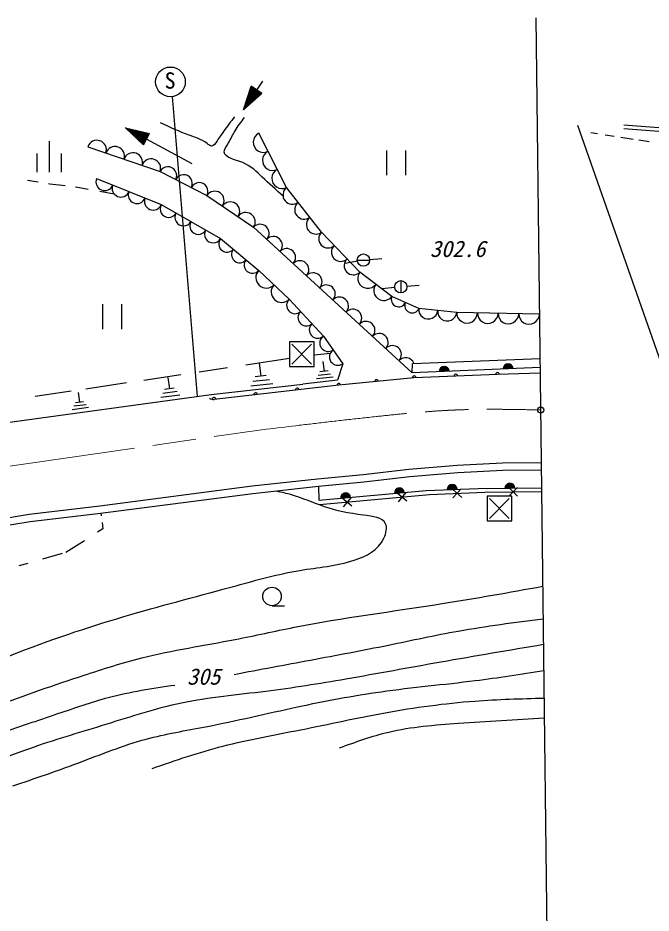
# Model space of a CAD drawing. Units: millimetres, scale not verified. Extents: x 40000 to 680000, y 20000 to 380000.
# Drawn here: x 267306 to 318508, y 263315 to 335725 of the extents above; entities that cross this region are included whole.
import ezdxf
from ezdxf.enums import TextEntityAlignment as Align

# ---------------------------------------------------------------- set-up
doc = ezdxf.new("R2010")
doc.units = ezdxf.units.MM
doc.header["$LTSCALE"] = 1000
doc.header["$PDMODE"] = 32
doc.header["$PDSIZE"] = 500
doc.linetypes.add('CHAIN', pattern=[18.5, 12, -1.5, 3.5, -1.5])
for name, color, linetype, lineweight in [('M-BGD', 7, 'Continuous', 25), ('M-BMK', 2, 'CHAIN', 13), ('M-BMK-SRVR', 3, 'Continuous', 25), ('M-STR-STRC', 7, 'Continuous', 25)]:
    doc.layers.add(name, color=color, linetype=linetype, lineweight=lineweight)
doc.layers.add('M-OTRS', color=6, linetype='Continuous')
doc.styles.add('ＭＳ ゴシック', font='')
doc.styles.get('ＭＳ ゴシック').set_extended_font_data('MS Gothic')

msp = doc.modelspace()

# ---------------------------------------------------------------- linework, layer by layer
at = {"layer": 'M-BGD'}
for p, q in [((287072, 330603), (285544, 328294)), ((285544, 328294), (286178, 330191)), ((287042, 329619), (286178, 330191)), ((285544, 328294), (287042, 329619)), ((286474, 329117), (285938, 329472)), ((286513, 329151), (285954, 329521)), ((286552, 329186), (285971, 329570)), ((286590, 329220), (285987, 329619)), ((286629, 329254), (286004, 329668)), ((286668, 329289), (286020, 329718)), ((286707, 329323), (286037, 329767)), ((286746, 329357), (286053, 329816)), ((286784, 329391), (286069, 329865)), ((286823, 329426), (286086, 329914)), ((286862, 329460), (286102, 329963)), ((286901, 329494), (286119, 330012)), ((286939, 329529), (286135, 330061)), ((286978, 329563), (286152, 330110)), ((287017, 329597), (286168, 330159)), ((285931, 328637), (285708, 328785)), ((285970, 328671), (285724, 328834)), ((286009, 328706), (285741, 328883)), ((286048, 328740), (285757, 328932)), ((286086, 328774), (285774, 328981)), ((286125, 328808), (285790, 329030)), ((286164, 328843), (285806, 329079)), ((286203, 328877), (285823, 329129)), ((286241, 328911), (285839, 329178)), ((286280, 328946), (285856, 329227)), ((286319, 328980), (285872, 329276)), ((286358, 329014), (285889, 329325)), ((286397, 329049), (285905, 329374)), ((286435, 329083), (285922, 329423)), ((285582, 328328), (285560, 328343)), ((285621, 328363), (285576, 328392)), ((285660, 328397), (285593, 328441)), ((285699, 328431), (285609, 328490)), ((285737, 328466), (285626, 328540)), ((285776, 328500), (285642, 328589)), ((285815, 328534), (285659, 328638)), ((285854, 328568), (285675, 328687)), ((285893, 328603), (285691, 328736)), ((281407, 323908), (275996, 326835)), ((275996, 326835), (277449, 325461)), ((275996, 326835), (277942, 326371)), ((276034, 326800), (276046, 326823)), ((276071, 326764), (276097, 326811)), ((276109, 326728), (276147, 326799)), ((276147, 326693), (276198, 326787)), ((276184, 326657), (276248, 326775)), ((276222, 326622), (276298, 326763)), ((276259, 326586), (276349, 326751)), ((276297, 326550), (276399, 326739)), ((276335, 326515), (276449, 326727)), ((276372, 326479), (276500, 326715)), ((276410, 326444), (276550, 326703)), ((276447, 326408), (276600, 326691)), ((276485, 326373), (276651, 326679)), ((276523, 326337), (276701, 326667)), ((276560, 326301), (276751, 326655)), ((276598, 326266), (276802, 326643)), ((276635, 326230), (276852, 326631)), ((276673, 326195), (276902, 326619)), ((276711, 326159), (276953, 326607)), ((276748, 326124), (277003, 326595)), ((276786, 326088), (277053, 326583)), ((276823, 326052), (277104, 326571)), ((326867, 325952), (316294, 326743)), ((326737, 326262), (316317, 327043)), ((276861, 326017), (277154, 326559)), ((276899, 325981), (277205, 326547)), ((276936, 325946), (277255, 326535)), ((276974, 325910), (277305, 326523)), ((277011, 325875), (277356, 326511)), ((277049, 325839), (277406, 326499)), ((277087, 325803), (277456, 326487)), ((277124, 325768), (277507, 326475)), ((277162, 325732), (277557, 326463)), ((277199, 325697), (277607, 326451)), ((277237, 325661), (277658, 326439)), ((277275, 325626), (277708, 326427)), ((277312, 325590), (277758, 326415)), ((277350, 325554), (277809, 326403)), ((277387, 325519), (277859, 326391)), ((277425, 325483), (277909, 326379)), ((277449, 325461), (277942, 326371)), ((289035, 322012), (286780, 326396)), ((314178, 326338), (313634, 326421)), ((315535, 326133), (314789, 326246)), ((317060, 325901), (316056, 326054)), ((269830, 325747), (269830, 323247)), ((272958, 325302), (278810, 323296)), ((318366, 325703), (317521, 325831)), ((268830, 324747), (268830, 323247)), ((270830, 323247), (270830, 324747)), ((297148, 323010), (297148, 325010)), ((298648, 325010), (298648, 323010)), ((278810, 323296), (282595, 321373)), ((268092, 322606), (268950, 322467)), ((269770, 322334), (269877, 322316)), ((269877, 322316), (271124, 322159)), ((273669, 322724), (278894, 320625)), ((271956, 322054), (271995, 322050)), ((271995, 322050), (272985, 321871)), ((273926, 321702), (275082, 321494)), ((291865, 318405), (289035, 322012)), ((282595, 321373), (286361, 318795)), ((278894, 320625), (283699, 317872)), ((286361, 318795), (299194, 307020)), ((294946, 315149), (291865, 318405)), ((283699, 317872), (286778, 315306)), ((294755, 316049), (293775, 315859)), ((294742, 316138), (295742, 316138)), ((295745, 316179), (296735, 316269)), ((286778, 315306), (289251, 312974)), ((297552, 313195), (294946, 315149)), ((298266, 314477), (298266, 313477)), ((297765, 313929), (296775, 313819)), ((298765, 314019), (299765, 314099)), ((289251, 312974), (292004, 309988)), ((299731, 312218), (297552, 313195)), ((274173, 310557), (274173, 312557)), ((275673, 312557), (275673, 310557)), ((302787, 311892), (299731, 312218)), ((309483, 311767), (302787, 311892)), ((292004, 309988), (293573, 307749)), ((289256, 309527), (289256, 307527)), ((291256, 309527), (289256, 309527)), ((289446, 309327), (291046, 307727)), ((291046, 309327), (289446, 307727)), ((291256, 307527), (291256, 309527)), ((291256, 308467), (292571, 308618)), ((285727, 307662), (289256, 308190)), ((286825, 307809), (286945, 306739)), ((291975, 307939), (292065, 307139)), ((293573, 307749), (293144, 306410)), ((299194, 307020), (299205, 307782)), ((299205, 307782), (309525, 308179)), ((281962, 307099), (284248, 307441)), ((289256, 307527), (291256, 307527)), ((292395, 307169), (291725, 307099)), ((309534, 307452), (299194, 307020)), ((277481, 306429), (280483, 306878)), ((279425, 306649), (279555, 305729)), ((287655, 306459), (286315, 306309)), ((287385, 306789), (286495, 306689)), ((293144, 306410), (290350, 306096)), ((292795, 306669), (291455, 306519)), ((292595, 306919), (291595, 306809)), ((299351, 306615), (293256, 306005)), ((306097, 306888), (299351, 306615)), ((309539, 306993), (306097, 306888)), ((272799, 305729), (276090, 306221)), ((279935, 305779), (279165, 305679)), ((282936, 305268), (290350, 306096)), ((293256, 306005), (283169, 304870)), ((287915, 306129), (286135, 305929)), ((260643, 302193), (282936, 305268)), ((268703, 305117), (271605, 305551)), ((272175, 305429), (272285, 304639)), ((280405, 305219), (278875, 305009)), ((280175, 305499), (279025, 305349)), ((273015, 304199), (271695, 304019)), ((272815, 304439), (271825, 304309)), ((272615, 304679), (271955, 304589)), ((295215, 298802), (298930, 299222)), ((298930, 299222), (302838, 299545)), ((302838, 299545), (306489, 299738)), ((302879, 298946), (306508, 299139)), ((306489, 299738), (309624, 299771)), ((306508, 299139), (309631, 299171)), ((286244, 297862), (291542, 298441)), ((291542, 298441), (295215, 298802)), ((295278, 298205), (298988, 298624)), ((298988, 298624), (302879, 298946)), ((273917, 296264), (286244, 297862)), ((286316, 297266), (291604, 297844)), ((291604, 297844), (295278, 298205)), ((291604, 297844), (291639, 296703)), ((300327, 297504), (304532, 297664)), ((303162, 297630), (302487, 296893)), ((304532, 297664), (309648, 297706)), ((307715, 297035), (307001, 297734)), ((307708, 297742), (307008, 297027)), ((273991, 295668), (286316, 297266)), ((291639, 296703), (300327, 297504)), ((291701, 296356), (300585, 297164)), ((294242, 296942), (293602, 296174)), ((298748, 296642), (297980, 297282)), ((298684, 297346), (298044, 296578)), ((300585, 297164), (305064, 297360)), ((303193, 296924), (302456, 297600)), ((305064, 297360), (309652, 297409)), ((305255, 297041), (305255, 295041)), ((307255, 297041), (305255, 297041)), ((307255, 295041), (307255, 297041)), ((268210, 295571), (273917, 296264)), ((294306, 296238), (293538, 296878)), ((305445, 296841), (307045, 295241)), ((307045, 296841), (305445, 295241)), ((263590, 294828), (268210, 295571)), ((268293, 294977), (273991, 295668)), ((274001, 295669), (274032, 295445)), ((263674, 294234), (268293, 294977)), ((274109, 294901), (274182, 294388)), ((305255, 295041), (307255, 295041)), ((274182, 294388), (273754, 294114)), ((272697, 293439), (271193, 292478)), ((270880, 292389), (269295, 291941)), ((268102, 291604), (267373, 291398)), ((287854, 288180), (288854, 288180))]:
    msp.add_line(p, q, dxfattribs=at)
for centre, radius in [((295242, 316138), 500), ((298266, 313977), 500), ((287854, 288930), 750)]:
    msp.add_circle(centre, radius, dxfattribs=at)
for centre, radius, start, end in [((287156, 325665), 822, 117.21611, 297.21611), ((273689, 325051), 773, 341.0856, 161.0856), ((275152, 324550), 773, 341.0856, 161.0856), ((276615, 324048), 773, 341.0856, 161.0856), ((287907, 324204), 822, 117.21611, 297.21611), ((278078, 323547), 773, 341.0856, 161.0856), ((279441, 322976), 708, 333.06451, 153.06451), ((280703, 322335), 708, 333.06451, 153.06451), ((288659, 322743), 822, 117.21611, 297.21611), ((274322, 322462), 704, 158.11044, 338.11044), ((281965, 321693), 708, 333.06451, 153.06451), ((275628, 321937), 704, 158.11044, 338.11044), ((276935, 321412), 704, 158.11044, 338.11044), ((283223, 320943), 761, 325.59734, 145.59734), ((289506, 321411), 764, 128.12207, 308.12207), ((278241, 320887), 704, 158.11044, 338.11044), ((284478, 320084), 761, 325.59734, 145.59734), ((290450, 320209), 764, 128.12207, 308.12207), ((279495, 320281), 692, 150.19525, 330.19525), ((280696, 319593), 692, 150.19525, 330.19525), ((285733, 319224), 761, 325.59734, 145.59734), ((291394, 319006), 764, 128.12207, 308.12207), ((281897, 318905), 692, 150.19525, 330.19525), ((286895, 318304), 726, 317.46434, 137.46434), ((283099, 318216), 692, 150.19525, 330.19525), ((287965, 317323), 726, 317.46434, 137.46434), ((292379, 317862), 747, 133.41515, 313.41515), ((284213, 317445), 668, 140.19443, 320.19443), ((293406, 316777), 747, 133.41515, 313.41515), ((285239, 316589), 668, 140.19443, 320.19443), ((289034, 316342), 726, 317.46434, 137.46434), ((286265, 315734), 668, 140.19443, 320.19443), ((290104, 315360), 726, 317.46434, 137.46434), ((294433, 315691), 747, 133.41515, 313.41515), ((287397, 314723), 850, 136.66834, 316.66834), ((291173, 314379), 726, 317.46434, 137.46434), ((295598, 314660), 814, 143.1301, 323.1301), ((288633, 313557), 850, 136.66834, 316.66834), ((292243, 313398), 726, 317.46434, 137.46434), ((296900, 313683), 814, 143.1301, 323.1301), ((289710, 312476), 677, 132.67218, 312.67218), ((293312, 312417), 726, 317.46434, 137.46434), ((298096, 312951), 597, 155.85446, 335.85446), ((294382, 311436), 726, 317.46434, 137.46434), ((299186, 312462), 597, 155.85446, 335.85446), ((300495, 312136), 768, 173.91766, 353.91766), ((290627, 311481), 677, 132.67218, 312.67218), ((302023, 311974), 768, 173.91766, 353.91766), ((303624, 311877), 837, 178.92924, 358.92924), ((305298, 311845), 837, 178.92924, 358.92924), ((306972, 311814), 837, 178.92924, 358.92924), ((308646, 311783), 837, 178.92924, 358.92924), ((291545, 310486), 677, 132.67218, 312.67218), ((295451, 310454), 726, 317.46434, 137.46434), ((292396, 309428), 684, 125.04058, 305.04058), ((296521, 309473), 726, 317.46434, 137.46434), ((297590, 308492), 726, 317.46434, 137.46434), ((293181, 308309), 684, 125.04058, 305.04058), ((298660, 307511), 726, 22.33774, 137.46434), ((306949, 307344), 400, 2.39179, 182.39179), ((306949, 307344), 400, 2.39179, 182.39179), ((301779, 307128), 400, 2.39179, 182.39179), ((301779, 307128), 400, 2.39179, 182.39179), ((301779, 307128), 350, 2.39179, 182.39179), ((301779, 307128), 300, 2.39179, 182.39179), ((301779, 307128), 250, 2.39179, 182.39179), ((301779, 307128), 200, 2.39179, 182.39179), ((301779, 307128), 150, 2.39179, 182.39179), ((301779, 307128), 100, 2.39179, 182.39179), ((301779, 307128), 50, 2.39179, 182.39179), ((306097, 306888), 150, 1.7599, 182.31912), ((306949, 307344), 350, 2.39179, 182.39179), ((306949, 307344), 300, 2.39179, 182.39179), ((306949, 307344), 250, 2.39179, 182.39179), ((306949, 307344), 200, 2.39179, 182.39179), ((306949, 307344), 150, 2.39179, 182.39179), ((306949, 307344), 100, 2.39179, 182.39179), ((306949, 307344), 50, 2.39179, 182.39179), ((296304, 306310), 150, 5.71059, 185.71059), ((299351, 306615), 150, 2.31912, 185.71059), ((302724, 306751), 150, 2.31912, 182.31912), ((289894, 305627), 150, 6.41879, 186.41879), ((293256, 306005), 150, 5.71059, 186.41879), ((283113, 305367), 500, 231.41879, 276.41879), ((283169, 304870), 150, 6.41879, 186.41879), ((286531, 305249), 150, 6.41879, 186.41879), ((298155, 297303), 400, 5.26584, 185.26584), ((298155, 297303), 400, 5.26584, 185.26584), ((298155, 297303), 350, 5.26584, 185.26584), ((302430, 297584), 400, 2.18164, 182.18164), ((302430, 297584), 400, 2.18164, 182.18164), ((302430, 297584), 350, 2.18164, 182.18164), ((302430, 297584), 300, 2.18164, 182.18164), ((302430, 297584), 250, 2.18164, 182.18164), ((302430, 297584), 200, 2.18164, 182.18164), ((302430, 297584), 150, 2.18164, 182.18164), ((302430, 297584), 100, 2.18164, 182.18164), ((302430, 297584), 50, 2.18164, 182.18164), ((307090, 297685), 400, 0.46834, 180.46834), ((307090, 297685), 400, 0.46834, 180.46834), ((307090, 297685), 350, 0.46834, 180.46834), ((307090, 297685), 300, 0.46834, 180.46834), ((307090, 297685), 250, 0.46834, 180.46834), ((307090, 297685), 200, 0.46834, 180.46834), ((307090, 297685), 150, 0.46834, 180.46834), ((307090, 297685), 100, 0.46834, 180.46834), ((307090, 297685), 50, 0.46834, 180.46834), ((293811, 296903), 400, 5.26584, 185.26584), ((293811, 296903), 400, 5.26584, 185.26584), ((293811, 296903), 350, 5.26584, 185.26584), ((293811, 296903), 300, 5.26584, 185.26584), ((293811, 296903), 250, 5.26584, 185.26584), ((293811, 296903), 200, 5.26584, 185.26584), ((293811, 296903), 150, 5.26584, 185.26584), ((293811, 296903), 100, 5.26584, 185.26584), ((293811, 296903), 50, 5.26584, 185.26584), ((298155, 297303), 300, 5.26584, 185.26584), ((298155, 297303), 250, 5.26584, 185.26584), ((298155, 297303), 200, 5.26584, 185.26584), ((298155, 297303), 150, 5.26584, 185.26584), ((298155, 297303), 100, 5.26584, 185.26584), ((298155, 297303), 50, 5.26584, 185.26584)]:
    msp.add_arc(centre, radius, start, end, dxfattribs=at)
for points, knots in [([(284824, 327732), (284517, 327328), (284210, 326925), (283937, 326544), (283765, 326303), (283607, 326071), (283409, 325770), (283283, 325578), (283140, 325357), (282975, 325355), (282857, 325354), (282728, 325466), (282598, 325563), (282116, 325922), (281633, 326065), (281146, 326242), (280384, 326519), (279615, 326880), (278845, 327241)], [0, 0, 0, 0, 1, 1, 1, 2, 2, 2, 3, 3, 3, 4, 4, 4, 5, 5, 5, 6, 6, 6, 6]), ([(288749, 321308), (288171, 321823), (287593, 322338), (287068, 322847), (286615, 323286), (286201, 323721), (285484, 324016), (284860, 324273), (284006, 324424), (283994, 324865), (283988, 325078), (284179, 325358), (284333, 325619), (284539, 325965), (284681, 326277), (284862, 326581), (285082, 326953), (285358, 327314), (285635, 327675)], [0, 0, 0, 0, 1, 1, 1, 2, 2, 2, 3, 3, 3, 4, 4, 4, 5, 5, 5, 6, 6, 6, 6]), ([(152511, 255945), (153685, 256737), (154860, 257528), (155960, 258418), (156793, 259091), (157583, 259820), (158433, 260463), (160459, 261997), (162827, 263048), (165179, 264065), (166657, 264705), (168129, 265330), (169636, 265866), (171374, 266485), (173157, 266984), (174948, 267454), (176824, 267947), (178708, 268408), (180622, 268713), (182710, 269046), (184833, 269194), (186940, 269262), (188743, 269321), (190535, 269321), (192366, 269194), (193217, 269135), (194076, 269048), (194839, 268713), (195351, 268488), (195820, 268151), (196350, 267957), (196701, 267829), (197078, 267763), (197449, 267751), (198749, 267710), (199976, 268335), (201227, 268782), (202892, 269377), (204600, 269657), (206309, 269949), (209163, 270436), (212024, 270955), (214895, 271392), (217611, 271805), (220337, 272144), (223068, 272422), (225631, 272683), (228198, 272890), (230761, 273177), (232996, 273428), (235228, 273739), (237423, 274208), (241103, 274993), (244679, 276220), (248275, 277367), (251543, 278410), (254828, 279388), (258028, 280595), (261195, 281790), (264279, 283210), (267438, 284442), (270387, 285592), (273400, 286579), (276435, 287464), (279259, 288287), (282102, 289022), (284952, 289799), (286662, 290265), (288374, 290746), (290103, 291035), (291564, 291280), (293037, 291388), (294499, 291859), (295478, 292175), (296453, 292654), (296903, 293645), (297080, 294034), (297176, 294503), (297041, 294813), (296820, 295318), (295986, 295404), (295255, 295500), (294019, 295662), (293078, 295853), (292095, 296186), (291230, 296480), (290333, 296884), (289417, 297148), (289030, 297260), (288640, 297346), (288250, 297433)], [0, 0, 0, 0, 1, 1, 1, 2, 2, 2, 3, 3, 3, 4, 4, 4, 5, 5, 5, 6, 6, 6, 7, 7, 7, 8, 8, 8, 9, 9, 9, 10, 10, 10, 11, 11, 11, 12, 12, 12, 13, 13, 13, 14, 14, 14, 15, 15, 15, 16, 16, 16, 17, 17, 17, 18, 18, 18, 19, 19, 19, 20, 20, 20, 21, 21, 21, 22, 22, 22, 23, 23, 23, 24, 24, 24, 25, 25, 25, 26, 26, 26, 27, 27, 27, 28, 28, 28, 29, 29, 29, 30, 30, 30, 30]), ([(196952, 263963), (198296, 264496), (199641, 265029), (201000, 265525), (202501, 266073), (204019, 266576), (205558, 267007), (206901, 267383), (208258, 267703), (209622, 267995), (211246, 268342), (212877, 268649), (214515, 268919), (221376, 270052), (228337, 270550), (235201, 271630), (238076, 272082), (240934, 272637), (243793, 273218), (247810, 274033), (251829, 274900), (255700, 276206), (259020, 277326), (262233, 278769), (265506, 280035), (267862, 280946), (270250, 281766), (272651, 282557), (274195, 283065), (275746, 283561), (277320, 283957), (279810, 284584), (282360, 284959), (284885, 285452), (286476, 285762), (288058, 286119), (289647, 286432), (293605, 287211), (297614, 287717), (301601, 288347), (304322, 288776), (307032, 289263), (309742, 289750)], [0, 0, 0, 0, 1, 1, 1, 2, 2, 2, 3, 3, 3, 4, 4, 4, 5, 5, 5, 6, 6, 6, 7, 7, 7, 8, 8, 8, 9, 9, 9, 10, 10, 10, 11, 11, 11, 12, 12, 12, 13, 13, 13, 14, 14, 14, 14]), ([(284803, 282626), (286858, 283014), (288913, 283403), (290968, 283786), (293074, 284179), (295180, 284567), (297279, 284995), (299156, 285378), (301027, 285794), (302912, 286131), (305186, 286538), (307479, 286831), (309773, 287124)], [0, 0, 0, 0, 1, 1, 1, 2, 2, 2, 3, 3, 3, 4, 4, 4, 4]), ([(256901, 272370), (258784, 273052), (260666, 273734), (262536, 274454), (264569, 275236), (266587, 276062), (268643, 276774), (270580, 277444), (272551, 278012), (274514, 278620), (276508, 279238), (278494, 279896), (280527, 280325), (282767, 280796), (285065, 280989), (287345, 281271), (289519, 281541), (291677, 281892), (293832, 282266), (296390, 282709), (298944, 283185), (301502, 283639), (304264, 284129), (307031, 284594), (309797, 285059)], [0, 0, 0, 0, 1, 1, 1, 2, 2, 2, 3, 3, 3, 4, 4, 4, 5, 5, 5, 6, 6, 6, 7, 7, 7, 8, 8, 8, 8]), ([(266892, 273601), (268648, 274199), (270405, 274797), (272147, 275448), (273983, 276134), (275802, 276879), (277686, 277389), (279255, 277813), (280868, 278075), (282468, 278383), (284961, 278864), (287423, 279461), (289902, 279993), (292145, 280475), (294401, 280904), (296672, 281224), (299206, 281581), (301757, 281803), (304295, 282124), (306142, 282357), (307982, 282644), (309822, 282930)], [0, 0, 0, 0, 1, 1, 1, 2, 2, 2, 3, 3, 3, 4, 4, 4, 5, 5, 5, 6, 6, 6, 7, 7, 7, 7]), ([(280005, 281735), (278189, 281466), (276373, 281198), (274607, 280732), (273226, 280368), (271876, 279883), (270520, 279421), (268871, 278860), (267213, 278332), (265584, 277725), (263694, 277020), (261842, 276207), (259955, 275488), (258079, 274773), (256168, 274150), (254248, 273560), (252662, 273073), (251068, 272609), (249467, 272172), (247933, 271754), (246392, 271361), (244840, 271015), (243025, 270612), (241195, 270274), (239365, 269936)], [0, 0, 0, 0, 1, 1, 1, 2, 2, 2, 3, 3, 3, 4, 4, 4, 5, 5, 5, 6, 6, 6, 7, 7, 7, 8, 8, 8, 8]), ([(278160, 275022), (280057, 275670), (281954, 276319), (283889, 276821), (285963, 277359), (288080, 277729), (290186, 278147), (292461, 278598), (294722, 279106), (297004, 279520), (299400, 279954), (301819, 280285), (304248, 280467), (306111, 280606), (307980, 280656), (309848, 280707)], [0, 0, 0, 0, 1, 1, 1, 2, 2, 2, 3, 3, 3, 4, 4, 4, 5, 5, 5, 5]), ([(293311, 276679), (294624, 277158), (295938, 277636), (297288, 277957), (299123, 278394), (301026, 278538), (302922, 278667), (305245, 278826), (307556, 278961), (309867, 279096)], [0, 0, 0, 0, 1, 1, 1, 2, 2, 2, 3, 3, 3, 3])]:
    msp.add_open_spline(points, degree=3, knots=knots, dxfattribs=at)
at = {"layer": 'M-BMK'}
msp.add_line((264867, 299201), (286818, 302380), dxfattribs=at)
msp.add_open_spline([(286818, 302380), (289964, 302760), (293111, 303141), (296265, 303480), (298450, 303714), (300638, 303929), (302831, 304016), (305049, 304103), (307271, 304060), (309494, 304016)], degree=3, knots=[0, 0, 0, 0, 1, 1, 1, 2, 2, 2, 3, 3, 3, 3], dxfattribs=at)
at = {"layer": 'M-BMK-SRVR'}
for p, q in [((309201, 335725), (310079, 261066)), ((312549, 327051), (335359, 262007))]:
    msp.add_line(p, q, dxfattribs=at)
at = {"layer": 'M-OTRS'}
msp.add_point((309574, 304015), dxfattribs=at)
at = {"layer": 'M-STR-STRC'}
msp.add_line((279785, 329361), (281814, 305114), dxfattribs=at)
msp.add_circle((279642, 330553), 1200, dxfattribs=at)

# ---------------------------------------------------------------- texts
at = {"layer": 'M-BGD', "style": 'ＭＳ ゴシック', "oblique": 15}
for s, p in [('302.6', (300621, 315988)), ('305', (280979, 281391))]:
    msp.add_text(s, height=1320, dxfattribs=at).set_placement(p, align=Align.BOTTOM_LEFT)
at = {"layer": 'M-STR-STRC', "style": 'ＭＳ ゴシック'}
msp.add_text('S', height=1320, dxfattribs=at).set_placement((279162, 329606), align=Align.BOTTOM_LEFT)

doc.saveas('drawing.dxf')
